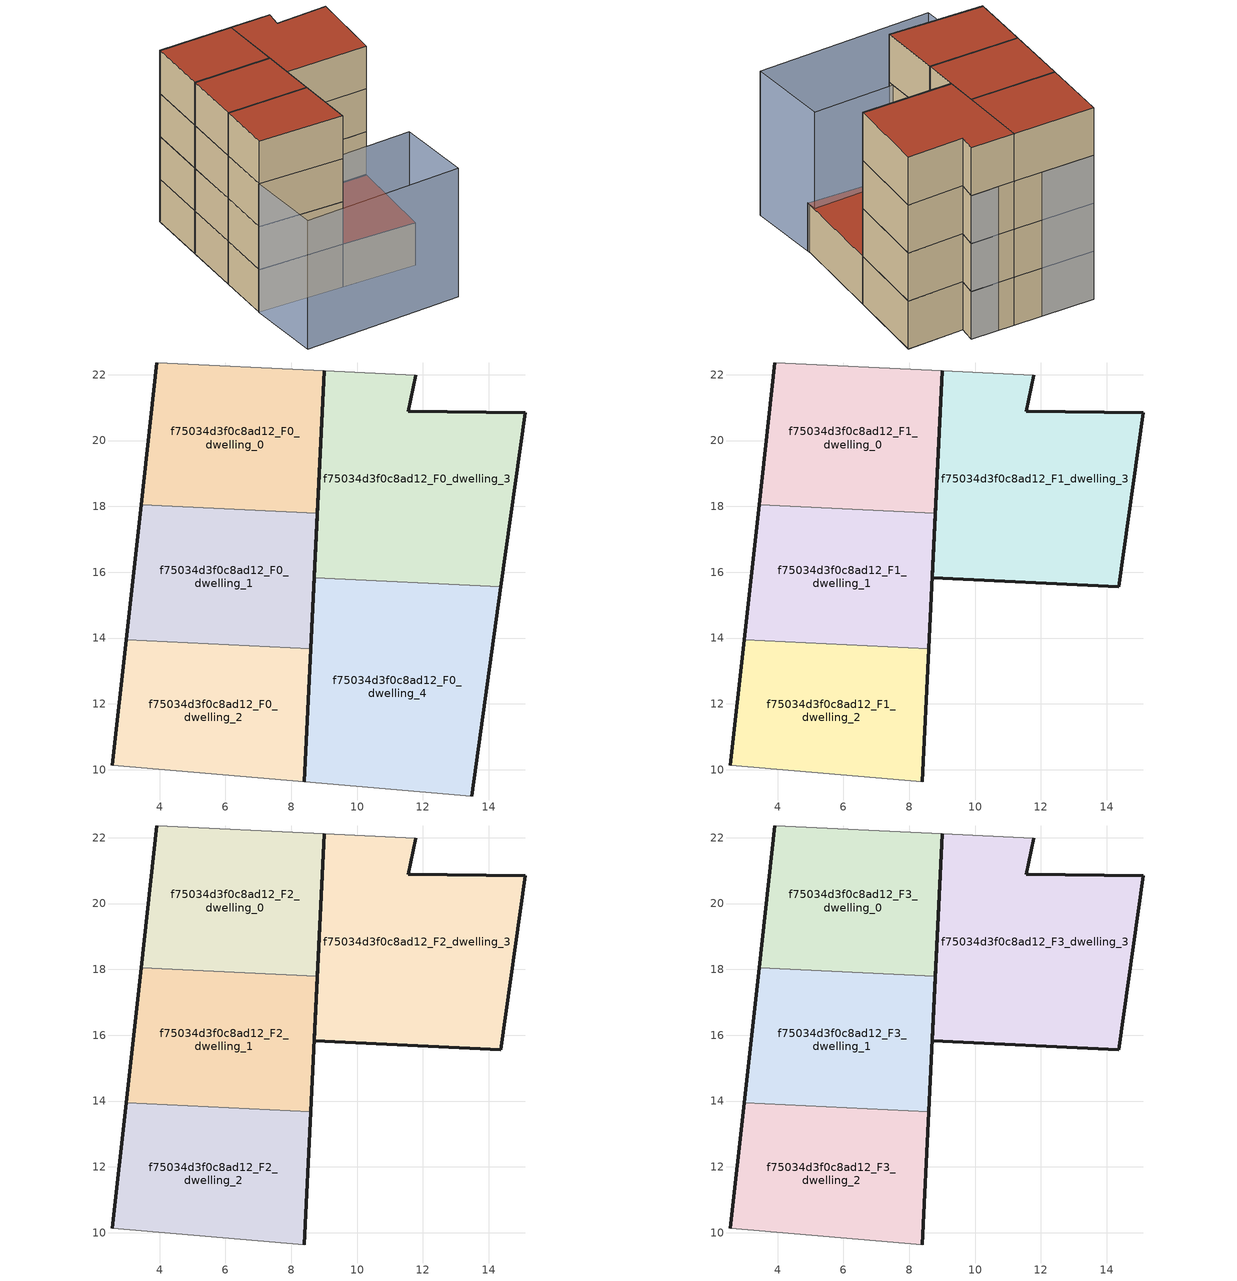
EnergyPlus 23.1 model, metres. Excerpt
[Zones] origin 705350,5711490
f75034d3f0c8ad12_F0_dwelling_0
 floor ground (EU_floor_Construction): 8.79,17.79 9,22.12 3.92,22.36 3.44,18.05 z0
 wall outside (EU_wall_Construction): 3.44,18.05 3.92,22.36 / 9,22.12 8.79,17.79 z0:3
 wall to f75034d3f0c8ad12_F0_dwelling_1 (EU_wall_Construction): 8.79,17.79 3.44,18.05 z0:3
 wall adiabatic (EU_wall_Construction): 3.92,22.36 9,22.12 z0:3
f75034d3f0c8ad12_F0_dwelling_1
 floor ground (EU_floor_Construction): 8.6,13.67 8.79,17.79 3.44,18.05 2.98,13.95 z0
 wall outside (EU_wall_Construction): 2.98,13.95 3.44,18.05 / 8.79,17.79 8.6,13.67 z0:3
 wall to f75034d3f0c8ad12_F0_dwelling_2 (EU_wall_Construction): 8.6,13.67 2.98,13.95 z0:3
f75034d3f0c8ad12_F0_dwelling_2
 floor ground (EU_floor_Construction): 8.4,9.63 8.6,13.67 2.98,13.95 2.56,10.13 z0
 wall outside (EU_wall_Construction): 2.56,10.13 2.98,13.95 / 8.6,13.67 8.4,9.63 z0:3
 wall adiabatic (EU_wall_Construction): 8.4,9.63 2.56,10.13 z0:3
f75034d3f0c8ad12_F0_dwelling_3
 floor ground (EU_floor_Construction): 14.37,15.56 15.12,20.85 11.55,20.89 11.78,21.99 9,22.12 8.7,15.83 z0
 wall outside (EU_wall_Construction): 8.7,15.83 9,22.12 / 11.78,21.99 11.55,20.89 15.12,20.85 14.37,15.56 z0:3
 wall adiabatic (EU_wall_Construction): 9,22.12 11.78,21.99 z0:3
 wall to f75034d3f0c8ad12_F0_dwelling_4 (EU_wall_Construction): 14.37,15.56 8.7,15.83 z0:3
f75034d3f0c8ad12_F0_dwelling_4
 floor ground (EU_floor_Construction): 13.48,9.2 14.37,15.56 8.7,15.83 8.4,9.63 z0
 wall outside (EU_wall_Construction): 14.37,15.56 13.48,9.2 / 8.4,9.63 8.7,15.83 z0:3
 wall adiabatic (EU_wall_Construction): 13.48,9.2 8.4,9.63 z0:3
 roof outside (EU_roof_Construction): 14.37,15.56 13.48,9.2 8.4,9.63 8.7,15.83 z3
f75034d3f0c8ad12_F1_dwelling_0
 floor to f75034d3f0c8ad12_F0_dwelling_0 (EU_floor_Construction): 8.79,17.79 9,22.12 3.92,22.36 3.44,18.05 z3
 wall outside (EU_wall_Construction): 3.44,18.05 3.92,22.36 / 9,22.12 8.79,17.79 z3:6
 wall to f75034d3f0c8ad12_F1_dwelling_1 (EU_wall_Construction): 8.79,17.79 3.44,18.05 z3:6
 wall adiabatic (EU_wall_Construction): 3.92,22.36 9,22.12 z3:6
f75034d3f0c8ad12_F1_dwelling_1
 floor to f75034d3f0c8ad12_F0_dwelling_1 (EU_floor_Construction): 8.6,13.67 8.79,17.79 3.44,18.05 2.98,13.95 z3
 wall outside (EU_wall_Construction): 2.98,13.95 3.44,18.05 / 8.79,17.79 8.6,13.67 z3:6
 wall to f75034d3f0c8ad12_F1_dwelling_2 (EU_wall_Construction): 8.6,13.67 2.98,13.95 z3:6
f75034d3f0c8ad12_F1_dwelling_2
 floor to f75034d3f0c8ad12_F0_dwelling_2 (EU_floor_Construction): 8.4,9.63 8.6,13.67 2.98,13.95 2.56,10.13 z3
 wall outside (EU_wall_Construction): 2.56,10.13 2.98,13.95 / 8.6,13.67 8.4,9.63 z3:6
 wall adiabatic (EU_wall_Construction): 8.4,9.63 2.56,10.13 z3:6
f75034d3f0c8ad12_F1_dwelling_3
 floor to f75034d3f0c8ad12_F0_dwelling_3 (EU_floor_Construction): 14.37,15.56 15.12,20.85 11.55,20.89 11.78,21.99 9,22.12 8.7,15.83 z3
 wall outside (EU_wall_Construction): 11.78,21.99 11.55,20.89 15.12,20.85 14.37,15.56 8.7,15.83 9,22.12 z3:6
 wall adiabatic (EU_wall_Construction): 9,22.12 11.78,21.99 z3:6
f75034d3f0c8ad12_F2_dwelling_0
 floor to f75034d3f0c8ad12_F1_dwelling_0 (EU_floor_Construction): 8.79,17.79 9,22.12 3.92,22.36 3.44,18.05 z6
 wall outside (EU_wall_Construction): 3.44,18.05 3.92,22.36 / 9,22.12 8.79,17.79 z6:9
 wall to f75034d3f0c8ad12_F2_dwelling_1 (EU_wall_Construction): 8.79,17.79 3.44,18.05 z6:9
 wall adiabatic (EU_wall_Construction): 3.92,22.36 9,22.12 z6:9
f75034d3f0c8ad12_F2_dwelling_1
 floor to f75034d3f0c8ad12_F1_dwelling_1 (EU_floor_Construction): 8.6,13.67 8.79,17.79 3.44,18.05 2.98,13.95 z6
 wall outside (EU_wall_Construction): 2.98,13.95 3.44,18.05 / 8.79,17.79 8.6,13.67 z6:9
 wall to f75034d3f0c8ad12_F2_dwelling_2 (EU_wall_Construction): 8.6,13.67 2.98,13.95 z6:9
f75034d3f0c8ad12_F2_dwelling_2
 floor to f75034d3f0c8ad12_F1_dwelling_2 (EU_floor_Construction): 8.4,9.63 8.6,13.67 2.98,13.95 2.56,10.13 z6
 wall outside (EU_wall_Construction): 2.56,10.13 2.98,13.95 / 8.6,13.67 8.4,9.63 z6:9
 wall adiabatic (EU_wall_Construction): 8.4,9.63 2.56,10.13 z6:9
f75034d3f0c8ad12_F2_dwelling_3
 floor to f75034d3f0c8ad12_F1_dwelling_3 (EU_floor_Construction): 14.37,15.56 15.12,20.85 11.55,20.89 11.78,21.99 9,22.12 8.7,15.83 z6
 wall outside (EU_wall_Construction): 11.78,21.99 11.55,20.89 15.12,20.85 14.37,15.56 8.7,15.83 9,22.12 z6:9
 wall adiabatic (EU_wall_Construction): 9,22.12 11.78,21.99 z6:9
f75034d3f0c8ad12_F3_dwelling_0
 floor to f75034d3f0c8ad12_F2_dwelling_0 (EU_floor_Construction): 8.79,17.79 9,22.12 3.92,22.36 3.44,18.05 z9
 wall outside (EU_wall_Construction): 3.44,18.05 3.92,22.36 / 9,22.12 8.79,17.79 z9:12
 wall to f75034d3f0c8ad12_F3_dwelling_1 (EU_wall_Construction): 8.79,17.79 3.44,18.05 z9:12
 wall adiabatic (EU_wall_Construction): 3.92,22.36 9,22.12 z9:12
 roof outside (EU_roof_Construction): 9,22.12 8.79,17.79 3.44,18.05 3.92,22.36 z12
f75034d3f0c8ad12_F3_dwelling_1
 floor to f75034d3f0c8ad12_F2_dwelling_1 (EU_floor_Construction): 8.6,13.67 8.79,17.79 3.44,18.05 2.98,13.95 z9
 wall outside (EU_wall_Construction): 2.98,13.95 3.44,18.05 / 8.79,17.79 8.6,13.67 z9:12
 wall to f75034d3f0c8ad12_F3_dwelling_2 (EU_wall_Construction): 8.6,13.67 2.98,13.95 z9:12
 roof outside (EU_roof_Construction): 8.79,17.79 8.6,13.67 2.98,13.95 3.44,18.05 z12
f75034d3f0c8ad12_F3_dwelling_2
 floor to f75034d3f0c8ad12_F2_dwelling_2 (EU_floor_Construction): 8.4,9.63 8.6,13.67 2.98,13.95 2.56,10.13 z9
 wall outside (EU_wall_Construction): 2.56,10.13 2.98,13.95 / 8.6,13.67 8.4,9.63 z9:12
 wall adiabatic (EU_wall_Construction): 8.4,9.63 2.56,10.13 z9:12
 roof outside (EU_roof_Construction): 8.6,13.67 8.4,9.63 2.56,10.13 2.98,13.95 z12
f75034d3f0c8ad12_F3_dwelling_3
 floor to f75034d3f0c8ad12_F2_dwelling_3 (EU_floor_Construction): 14.37,15.56 15.12,20.85 11.55,20.89 11.78,21.99 9,22.12 8.7,15.83 z9
 wall outside (EU_wall_Construction): 11.78,21.99 11.55,20.89 15.12,20.85 14.37,15.56 8.7,15.83 9,22.12 z9:12
 wall adiabatic (EU_wall_Construction): 9,22.12 11.78,21.99 z9:12
 roof outside (EU_roof_Construction): 15.12,20.85 14.37,15.56 8.7,15.83 9,22.12 11.78,21.99 11.55,20.89 z12
shading: 11.78,21.99 3.92,22.36 / 13.41,4.67 2.44,4.89 / 2.44,4.89 2.54,10.13 / 2.54,10.13 13.52,9.91 / 13.52,9.91 13.41,4.67 z0:9
[Building]
EU S2 Campaign: North Axis=0; Terrain=City; Solar Distribution=FullExterior
[Site:Location]
London: Latitude=51.5; Longitude=-0.5; Time Zone=0; Elevation=25
[SizingPeriod:WeatherFileDays]
AnnualSizingPeriod: Begin Month=1; Begin Day of Month=1; End Month=12; End Day of Month=31; Day of Week for Start Day=Monday; Use Weather File Daylight Saving Period=No; Use Weather File Rain and Snow Indicators=No
[MATERIAL]
EU_InternalMass_Material: Roughness=MediumRough; Thickness=0.1; Conductivity=1; Density=1800; Specific Heat=900; Thermal Absorptance=0.9; Solar Absorptance=0.7; Visible Absorptance=0.7
[MATERIAL:NOMASS] Roughness=MediumRough; Thermal Absorptance=0.9; Solar Absorptance=0.7; Visible Absorptance=0.7
Name | Thermal Resistance
EU_wall_NoMass | 1.04674
EU_roof_NoMass | 4.32442
EU_floor_NoMass | 2.04616
[CONSTRUCTION]
EU_wall_Construction: EU_wall_NoMass
EU_roof_Construction: EU_roof_NoMass
EU_floor_Construction: EU_floor_NoMass
EU_InternalMass_Construction: EU_InternalMass_Material
[ZONE] Type=1; Multiplier=1; Ceiling Height=autocalculate; Floor Area=autocalculate; Part of Total Floor Area=Yes
Name | Volume
f75034d3f0c8ad12_F0_dwelling_0; f75034d3f0c8ad12_F1_dwelling_0; f75034d3f0c8ad12_F2_dwelling_0; f75034d3f0c8ad12_F3_dwelling_0 | 67.8904
f75034d3f0c8ad12_F0_dwelling_1; f75034d3f0c8ad12_F1_dwelling_1; f75034d3f0c8ad12_F2_dwelling_1; f75034d3f0c8ad12_F3_dwelling_1 | 67.8757
f75034d3f0c8ad12_F0_dwelling_2; f75034d3f0c8ad12_F1_dwelling_2; f75034d3f0c8ad12_F2_dwelling_2; f75034d3f0c8ad12_F3_dwelling_2 | 67.8889
f75034d3f0c8ad12_F0_dwelling_3; f75034d3f0c8ad12_F1_dwelling_3; f75034d3f0c8ad12_F2_dwelling_3; f75034d3f0c8ad12_F3_dwelling_3 | 101.815
f75034d3f0c8ad12_F0_dwelling_4 | 101.821
[INTERNALMASS] Construction=EU_InternalMass_Construction
Name | Zone or ZoneList | Surface Area
f75034d3f0c8ad12_F0_dwelling_0_EU_InternalMass | f75034d3f0c8ad12_F0_dwelling_0 | 22.6301
f75034d3f0c8ad12_F0_dwelling_1_EU_InternalMass | f75034d3f0c8ad12_F0_dwelling_1 | 22.6254
f75034d3f0c8ad12_F0_dwelling_2_EU_InternalMass | f75034d3f0c8ad12_F0_dwelling_2 | 22.6297
f75034d3f0c8ad12_F0_dwelling_3_EU_InternalMass | f75034d3f0c8ad12_F0_dwelling_3 | 33.9379
f75034d3f0c8ad12_F0_dwelling_4_EU_InternalMass | f75034d3f0c8ad12_F0_dwelling_4 | 33.9405
f75034d3f0c8ad12_F1_dwelling_0_EU_InternalMass | f75034d3f0c8ad12_F1_dwelling_0 | 33.9429
f75034d3f0c8ad12_F1_dwelling_1_EU_InternalMass | f75034d3f0c8ad12_F1_dwelling_1 | 33.9368
f75034d3f0c8ad12_F1_dwelling_2_EU_InternalMass | f75034d3f0c8ad12_F1_dwelling_2 | 33.9399
f75034d3f0c8ad12_F1_dwelling_3_EU_InternalMass | f75034d3f0c8ad12_F1_dwelling_3 | 33.9435
f75034d3f0c8ad12_F2_dwelling_0_EU_InternalMass | f75034d3f0c8ad12_F2_dwelling_0 | 33.9429
f75034d3f0c8ad12_F2_dwelling_1_EU_InternalMass | f75034d3f0c8ad12_F2_dwelling_1 | 33.9368
f75034d3f0c8ad12_F2_dwelling_2_EU_InternalMass | f75034d3f0c8ad12_F2_dwelling_2 | 33.9399
f75034d3f0c8ad12_F2_dwelling_3_EU_InternalMass | f75034d3f0c8ad12_F2_dwelling_3 | 33.9435
f75034d3f0c8ad12_F3_dwelling_0_EU_InternalMass | f75034d3f0c8ad12_F3_dwelling_0 | 33.9429
f75034d3f0c8ad12_F3_dwelling_1_EU_InternalMass | f75034d3f0c8ad12_F3_dwelling_1 | 33.9368
f75034d3f0c8ad12_F3_dwelling_2_EU_InternalMass | f75034d3f0c8ad12_F3_dwelling_2 | 33.9399
f75034d3f0c8ad12_F3_dwelling_3_EU_InternalMass | f75034d3f0c8ad12_F3_dwelling_3 | 33.9435
[OTHEREQUIPMENT] Fuel Type=Electricity; Design Level Calculation Method=Watts/Area; Power per Zone Floor Area=1; Fraction Latent=0; Fraction Radiant=0; Fraction Lost=0; Carbon Dioxide Generation Rate=0; EndUse Subcategory=EU_Step8_InternalGains
Name | Zone or ZoneList or Space or SpaceList | Schedule
EU_Step8_InternalGain_f75034d3f0c8ad12_F0_dwelling_0_f000 | f75034d3f0c8ad12_F0_dwelling_0 | EU_Step8_GainSchedule_f75034d3f0c8ad12_F0_dwelling_0_f000
EU_Step8_InternalGain_f75034d3f0c8ad12_F0_dwelling_1_f000 | f75034d3f0c8ad12_F0_dwelling_1 | EU_Step8_GainSchedule_f75034d3f0c8ad12_F0_dwelling_1_f000
EU_Step8_InternalGain_f75034d3f0c8ad12_F0_dwelling_2_f000 | f75034d3f0c8ad12_F0_dwelling_2 | EU_Step8_GainSchedule_f75034d3f0c8ad12_F0_dwelling_2_f000
EU_Step8_InternalGain_f75034d3f0c8ad12_F0_dwelling_3_f000 | f75034d3f0c8ad12_F0_dwelling_3 | EU_Step8_GainSchedule_f75034d3f0c8ad12_F0_dwelling_3_f000
EU_Step8_InternalGain_f75034d3f0c8ad12_F0_dwelling_4_f000 | f75034d3f0c8ad12_F0_dwelling_4 | EU_Step8_GainSchedule_f75034d3f0c8ad12_F0_dwelling_4_f000
EU_Step8_InternalGain_f75034d3f0c8ad12_F1_dwelling_0_f000 | f75034d3f0c8ad12_F1_dwelling_0 | EU_Step8_GainSchedule_f75034d3f0c8ad12_F1_dwelling_0_f000
EU_Step8_InternalGain_f75034d3f0c8ad12_F1_dwelling_1_f000 | f75034d3f0c8ad12_F1_dwelling_1 | EU_Step8_GainSchedule_f75034d3f0c8ad12_F1_dwelling_1_f000
EU_Step8_InternalGain_f75034d3f0c8ad12_F1_dwelling_2_f000 | f75034d3f0c8ad12_F1_dwelling_2 | EU_Step8_GainSchedule_f75034d3f0c8ad12_F1_dwelling_2_f000
EU_Step8_InternalGain_f75034d3f0c8ad12_F1_dwelling_3_f000 | f75034d3f0c8ad12_F1_dwelling_3 | EU_Step8_GainSchedule_f75034d3f0c8ad12_F1_dwelling_3_f000
EU_Step8_InternalGain_f75034d3f0c8ad12_F2_dwelling_0_f000 | f75034d3f0c8ad12_F2_dwelling_0 | EU_Step8_GainSchedule_f75034d3f0c8ad12_F2_dwelling_0_f000
EU_Step8_InternalGain_f75034d3f0c8ad12_F2_dwelling_1_f000 | f75034d3f0c8ad12_F2_dwelling_1 | EU_Step8_GainSchedule_f75034d3f0c8ad12_F2_dwelling_1_f000
EU_Step8_InternalGain_f75034d3f0c8ad12_F2_dwelling_2_f000 | f75034d3f0c8ad12_F2_dwelling_2 | EU_Step8_GainSchedule_f75034d3f0c8ad12_F2_dwelling_2_f000
EU_Step8_InternalGain_f75034d3f0c8ad12_F2_dwelling_3_f000 | f75034d3f0c8ad12_F2_dwelling_3 | EU_Step8_GainSchedule_f75034d3f0c8ad12_F2_dwelling_3_f000
EU_Step8_InternalGain_f75034d3f0c8ad12_F3_dwelling_0_f000 | f75034d3f0c8ad12_F3_dwelling_0 | EU_Step8_GainSchedule_f75034d3f0c8ad12_F3_dwelling_0_f000
EU_Step8_InternalGain_f75034d3f0c8ad12_F3_dwelling_1_f000 | f75034d3f0c8ad12_F3_dwelling_1 | EU_Step8_GainSchedule_f75034d3f0c8ad12_F3_dwelling_1_f000
EU_Step8_InternalGain_f75034d3f0c8ad12_F3_dwelling_2_f000 | f75034d3f0c8ad12_F3_dwelling_2 | EU_Step8_GainSchedule_f75034d3f0c8ad12_F3_dwelling_2_f000
EU_Step8_InternalGain_f75034d3f0c8ad12_F3_dwelling_3_f000 | f75034d3f0c8ad12_F3_dwelling_3 | EU_Step8_GainSchedule_f75034d3f0c8ad12_F3_dwelling_3_f000
[ZONEVENTILATION:DESIGNFLOWRATE] Schedule=EU_AlwaysOn; Design Flow Rate Calculation Method=AirChanges/Hour; Air Changes per Hour=0.488719; Ventilation Type=Natural; Fan Pressure Rise=0; Fan Total Efficiency=1; Constant Term Coefficient=1; Temperature Term Coefficient=0; Velocity Term Coefficient=0; Velocity Squared Term Coefficient=0; Minimum Indoor Temperature=-100; Maximum Indoor Temperature=100; Delta Temperature=-100; Minimum Outdoor Temperature=-100; Maximum Outdoor Temperature=100; Maximum Wind Speed=40
Name | Zone or ZoneList or Space or SpaceList
EU_ConstantAir_f75034d3f0c8ad12_F0_dwelling_0 | f75034d3f0c8ad12_F0_dwelling_0
EU_ConstantAir_f75034d3f0c8ad12_F0_dwelling_1 | f75034d3f0c8ad12_F0_dwelling_1
EU_ConstantAir_f75034d3f0c8ad12_F0_dwelling_2 | f75034d3f0c8ad12_F0_dwelling_2
EU_ConstantAir_f75034d3f0c8ad12_F0_dwelling_3 | f75034d3f0c8ad12_F0_dwelling_3
EU_ConstantAir_f75034d3f0c8ad12_F0_dwelling_4 | f75034d3f0c8ad12_F0_dwelling_4
EU_ConstantAir_f75034d3f0c8ad12_F1_dwelling_0 | f75034d3f0c8ad12_F1_dwelling_0
EU_ConstantAir_f75034d3f0c8ad12_F1_dwelling_1 | f75034d3f0c8ad12_F1_dwelling_1
EU_ConstantAir_f75034d3f0c8ad12_F1_dwelling_2 | f75034d3f0c8ad12_F1_dwelling_2
EU_ConstantAir_f75034d3f0c8ad12_F1_dwelling_3 | f75034d3f0c8ad12_F1_dwelling_3
EU_ConstantAir_f75034d3f0c8ad12_F2_dwelling_0 | f75034d3f0c8ad12_F2_dwelling_0
EU_ConstantAir_f75034d3f0c8ad12_F2_dwelling_1 | f75034d3f0c8ad12_F2_dwelling_1
EU_ConstantAir_f75034d3f0c8ad12_F2_dwelling_2 | f75034d3f0c8ad12_F2_dwelling_2
EU_ConstantAir_f75034d3f0c8ad12_F2_dwelling_3 | f75034d3f0c8ad12_F2_dwelling_3
EU_ConstantAir_f75034d3f0c8ad12_F3_dwelling_0 | f75034d3f0c8ad12_F3_dwelling_0
EU_ConstantAir_f75034d3f0c8ad12_F3_dwelling_1 | f75034d3f0c8ad12_F3_dwelling_1
EU_ConstantAir_f75034d3f0c8ad12_F3_dwelling_2 | f75034d3f0c8ad12_F3_dwelling_2
EU_ConstantAir_f75034d3f0c8ad12_F3_dwelling_3 | f75034d3f0c8ad12_F3_dwelling_3
[HVACTEMPLATE:THERMOSTAT] Constant Heating Setpoint=20; Constant Cooling Setpoint=50
EU_HeatOnly_f75034d3f0c8ad12_F0_dwelling_0; EU_HeatOnly_f75034d3f0c8ad12_F0_dwelling_1; EU_HeatOnly_f75034d3f0c8ad12_F0_dwelling_2; EU_HeatOnly_f75034d3f0c8ad12_F0_dwelling_3; EU_HeatOnly_f75034d3f0c8ad12_F0_dwelling_4; EU_HeatOnly_f75034d3f0c8ad12_F1_dwelling_0; EU_HeatOnly_f75034d3f0c8ad12_F1_dwelling_1; EU_HeatOnly_f75034d3f0c8ad12_F1_dwelling_2; EU_HeatOnly_f75034d3f0c8ad12_F1_dwelling_3; EU_HeatOnly_f75034d3f0c8ad12_F2_dwelling_0; EU_HeatOnly_f75034d3f0c8ad12_F2_dwelling_1; EU_HeatOnly_f75034d3f0c8ad12_F2_dwelling_2; EU_HeatOnly_f75034d3f0c8ad12_F2_dwelling_3; EU_HeatOnly_f75034d3f0c8ad12_F3_dwelling_0; EU_HeatOnly_f75034d3f0c8ad12_F3_dwelling_1; EU_HeatOnly_f75034d3f0c8ad12_F3_dwelling_2; EU_HeatOnly_f75034d3f0c8ad12_F3_dwelling_3
[HVACTEMPLATE:ZONE:IDEALLOADSAIRSYSTEM] System Availability Schedule=EU_AlwaysOn; Maximum Heating Supply Air Temperature=50; Minimum Cooling Supply Air Temperature=13; Maximum Heating Supply Air Humidity Ratio=0.0156; Minimum Cooling Supply Air Humidity Ratio=0.0077; Heating Limit=NoLimit; Cooling Limit=NoLimit; Heating Availability Schedule=EU_AlwaysOn; Cooling Availability Schedule=EU_CoolingOff; Dehumidification Control Type=ConstantSensibleHeatRatio; Cooling Sensible Heat Ratio=0.7; Dehumidification Setpoint=60; Humidification Control Type=None; Humidification Setpoint=30; Outdoor Air Method=None; Outdoor Air Flow Rate per Person=0.00944; Outdoor Air Flow Rate per Zone Floor Area=0; Outdoor Air Flow Rate per Zone=0; Demand Controlled Ventilation Type=None; Outdoor Air Economizer Type=NoEconomizer; Heat Recovery Type=None; Sensible Heat Recovery Effectiveness=0.7; Latent Heat Recovery Effectiveness=0.65
Name | Template Thermostat
f75034d3f0c8ad12_F0_dwelling_0 | EU_HeatOnly_f75034d3f0c8ad12_F0_dwelling_0
f75034d3f0c8ad12_F0_dwelling_1 | EU_HeatOnly_f75034d3f0c8ad12_F0_dwelling_1
f75034d3f0c8ad12_F0_dwelling_2 | EU_HeatOnly_f75034d3f0c8ad12_F0_dwelling_2
f75034d3f0c8ad12_F0_dwelling_3 | EU_HeatOnly_f75034d3f0c8ad12_F0_dwelling_3
f75034d3f0c8ad12_F0_dwelling_4 | EU_HeatOnly_f75034d3f0c8ad12_F0_dwelling_4
f75034d3f0c8ad12_F1_dwelling_0 | EU_HeatOnly_f75034d3f0c8ad12_F1_dwelling_0
f75034d3f0c8ad12_F1_dwelling_1 | EU_HeatOnly_f75034d3f0c8ad12_F1_dwelling_1
f75034d3f0c8ad12_F1_dwelling_2 | EU_HeatOnly_f75034d3f0c8ad12_F1_dwelling_2
f75034d3f0c8ad12_F1_dwelling_3 | EU_HeatOnly_f75034d3f0c8ad12_F1_dwelling_3
f75034d3f0c8ad12_F2_dwelling_0 | EU_HeatOnly_f75034d3f0c8ad12_F2_dwelling_0
f75034d3f0c8ad12_F2_dwelling_1 | EU_HeatOnly_f75034d3f0c8ad12_F2_dwelling_1
f75034d3f0c8ad12_F2_dwelling_2 | EU_HeatOnly_f75034d3f0c8ad12_F2_dwelling_2
f75034d3f0c8ad12_F2_dwelling_3 | EU_HeatOnly_f75034d3f0c8ad12_F2_dwelling_3
f75034d3f0c8ad12_F3_dwelling_0 | EU_HeatOnly_f75034d3f0c8ad12_F3_dwelling_0
f75034d3f0c8ad12_F3_dwelling_1 | EU_HeatOnly_f75034d3f0c8ad12_F3_dwelling_1
f75034d3f0c8ad12_F3_dwelling_2 | EU_HeatOnly_f75034d3f0c8ad12_F3_dwelling_2
f75034d3f0c8ad12_F3_dwelling_3 | EU_HeatOnly_f75034d3f0c8ad12_F3_dwelling_3
[SIZING:ZONE] Zone Cooling Design Supply Air Temperature Input Method=SupplyAirTemperature; Zone Cooling Design Supply Air Temperature=13; Zone Heating Design Supply Air Temperature Input Method=SupplyAirTemperature; Zone Heating Design Supply Air Temperature=50; Zone Cooling Design Supply Air Humidity Ratio=0.008; Zone Heating Design Supply Air Humidity Ratio=0.008; Cooling Design Air Flow Method=DesignDay; Cooling Design Air Flow Rate=0; Cooling Minimum Air Flow per Zone Floor Area=0.000762; Cooling Minimum Air Flow=0; Cooling Minimum Air Flow Fraction=0.2; Heating Design Air Flow Method=DesignDay; Heating Design Air Flow Rate=0; Heating Maximum Air Flow per Zone Floor Area=0.002032; Heating Maximum Air Flow=0.141576; Heating Maximum Air Flow Fraction=0.3; Account for Dedicated Outdoor Air System=No; Dedicated Outdoor Air System Control Strategy=NeutralSupplyAir; Dedicated Outdoor Air Low Setpoint Temperature for Design=autosize; Dedicated Outdoor Air High Setpoint Temperature for Design=autosize; Zone Load Sizing Method=Sensible Load Only No Latent Load; Zone Latent Cooling Design Supply Air Humidity Ratio Input Method=HumidityRatioDifference; Zone Cooling Design Supply Air Humidity Ratio Difference=0.005; Zone Latent Heating Design Supply Air Humidity Ratio Input Method=HumidityRatioDifference; Zone Humidification Design Supply Air Humidity Ratio Difference=0.005
f75034d3f0c8ad12_F0_dwelling_0; f75034d3f0c8ad12_F0_dwelling_1; f75034d3f0c8ad12_F0_dwelling_2; f75034d3f0c8ad12_F0_dwelling_3; f75034d3f0c8ad12_F0_dwelling_4; f75034d3f0c8ad12_F1_dwelling_0; f75034d3f0c8ad12_F1_dwelling_1; f75034d3f0c8ad12_F1_dwelling_2; f75034d3f0c8ad12_F1_dwelling_3; f75034d3f0c8ad12_F2_dwelling_0; f75034d3f0c8ad12_F2_dwelling_1; f75034d3f0c8ad12_F2_dwelling_2; f75034d3f0c8ad12_F2_dwelling_3; f75034d3f0c8ad12_F3_dwelling_0; f75034d3f0c8ad12_F3_dwelling_1; f75034d3f0c8ad12_F3_dwelling_2; f75034d3f0c8ad12_F3_dwelling_3
[SCHEDULE:CONSTANT]
Name | Hourly Value
EU_AlwaysOn | 1
EU_CoolingOff | 0
[SCHEDULE:FILE] Column Number=1; Rows to Skip at Top=0; Number of Hours of Data=8760; Column Separator=Comma; Interpolate to Timestep=No; Minutes per Item=60; Adjust Schedule for Daylight Savings=Yes
Name | File
EU_Step8_GainSchedule_f75034d3f0c8ad12_F0_dwelling_0_f000 | ../../schedules/f75034d3f0c8ad12/f75034d3f0c8ad12_F0_dwelling_0_f000_gain.csv
EU_Step8_GainSchedule_f75034d3f0c8ad12_F0_dwelling_1_f000 | ../../schedules/f75034d3f0c8ad12/f75034d3f0c8ad12_F0_dwelling_1_f000_gain.csv
EU_Step8_GainSchedule_f75034d3f0c8ad12_F0_dwelling_2_f000 | ../../schedules/f75034d3f0c8ad12/f75034d3f0c8ad12_F0_dwelling_2_f000_gain.csv
EU_Step8_GainSchedule_f75034d3f0c8ad12_F0_dwelling_3_f000 | ../../schedules/f75034d3f0c8ad12/f75034d3f0c8ad12_F0_dwelling_3_f000_gain.csv
EU_Step8_GainSchedule_f75034d3f0c8ad12_F0_dwelling_4_f000 | ../../schedules/f75034d3f0c8ad12/f75034d3f0c8ad12_F0_dwelling_4_f000_gain.csv
EU_Step8_GainSchedule_f75034d3f0c8ad12_F1_dwelling_0_f000 | ../../schedules/f75034d3f0c8ad12/f75034d3f0c8ad12_F1_dwelling_0_f000_gain.csv
EU_Step8_GainSchedule_f75034d3f0c8ad12_F1_dwelling_1_f000 | ../../schedules/f75034d3f0c8ad12/f75034d3f0c8ad12_F1_dwelling_1_f000_gain.csv
EU_Step8_GainSchedule_f75034d3f0c8ad12_F1_dwelling_2_f000 | ../../schedules/f75034d3f0c8ad12/f75034d3f0c8ad12_F1_dwelling_2_f000_gain.csv
EU_Step8_GainSchedule_f75034d3f0c8ad12_F1_dwelling_3_f000 | ../../schedules/f75034d3f0c8ad12/f75034d3f0c8ad12_F1_dwelling_3_f000_gain.csv
EU_Step8_GainSchedule_f75034d3f0c8ad12_F2_dwelling_0_f000 | ../../schedules/f75034d3f0c8ad12/f75034d3f0c8ad12_F2_dwelling_0_f000_gain.csv
EU_Step8_GainSchedule_f75034d3f0c8ad12_F2_dwelling_1_f000 | ../../schedules/f75034d3f0c8ad12/f75034d3f0c8ad12_F2_dwelling_1_f000_gain.csv
EU_Step8_GainSchedule_f75034d3f0c8ad12_F2_dwelling_2_f000 | ../../schedules/f75034d3f0c8ad12/f75034d3f0c8ad12_F2_dwelling_2_f000_gain.csv
EU_Step8_GainSchedule_f75034d3f0c8ad12_F2_dwelling_3_f000 | ../../schedules/f75034d3f0c8ad12/f75034d3f0c8ad12_F2_dwelling_3_f000_gain.csv
EU_Step8_GainSchedule_f75034d3f0c8ad12_F3_dwelling_0_f000 | ../../schedules/f75034d3f0c8ad12/f75034d3f0c8ad12_F3_dwelling_0_f000_gain.csv
EU_Step8_GainSchedule_f75034d3f0c8ad12_F3_dwelling_1_f000 | ../../schedules/f75034d3f0c8ad12/f75034d3f0c8ad12_F3_dwelling_1_f000_gain.csv
EU_Step8_GainSchedule_f75034d3f0c8ad12_F3_dwelling_2_f000 | ../../schedules/f75034d3f0c8ad12/f75034d3f0c8ad12_F3_dwelling_2_f000_gain.csv
EU_Step8_GainSchedule_f75034d3f0c8ad12_F3_dwelling_3_f000 | ../../schedules/f75034d3f0c8ad12/f75034d3f0c8ad12_F3_dwelling_3_f000_gain.csv
